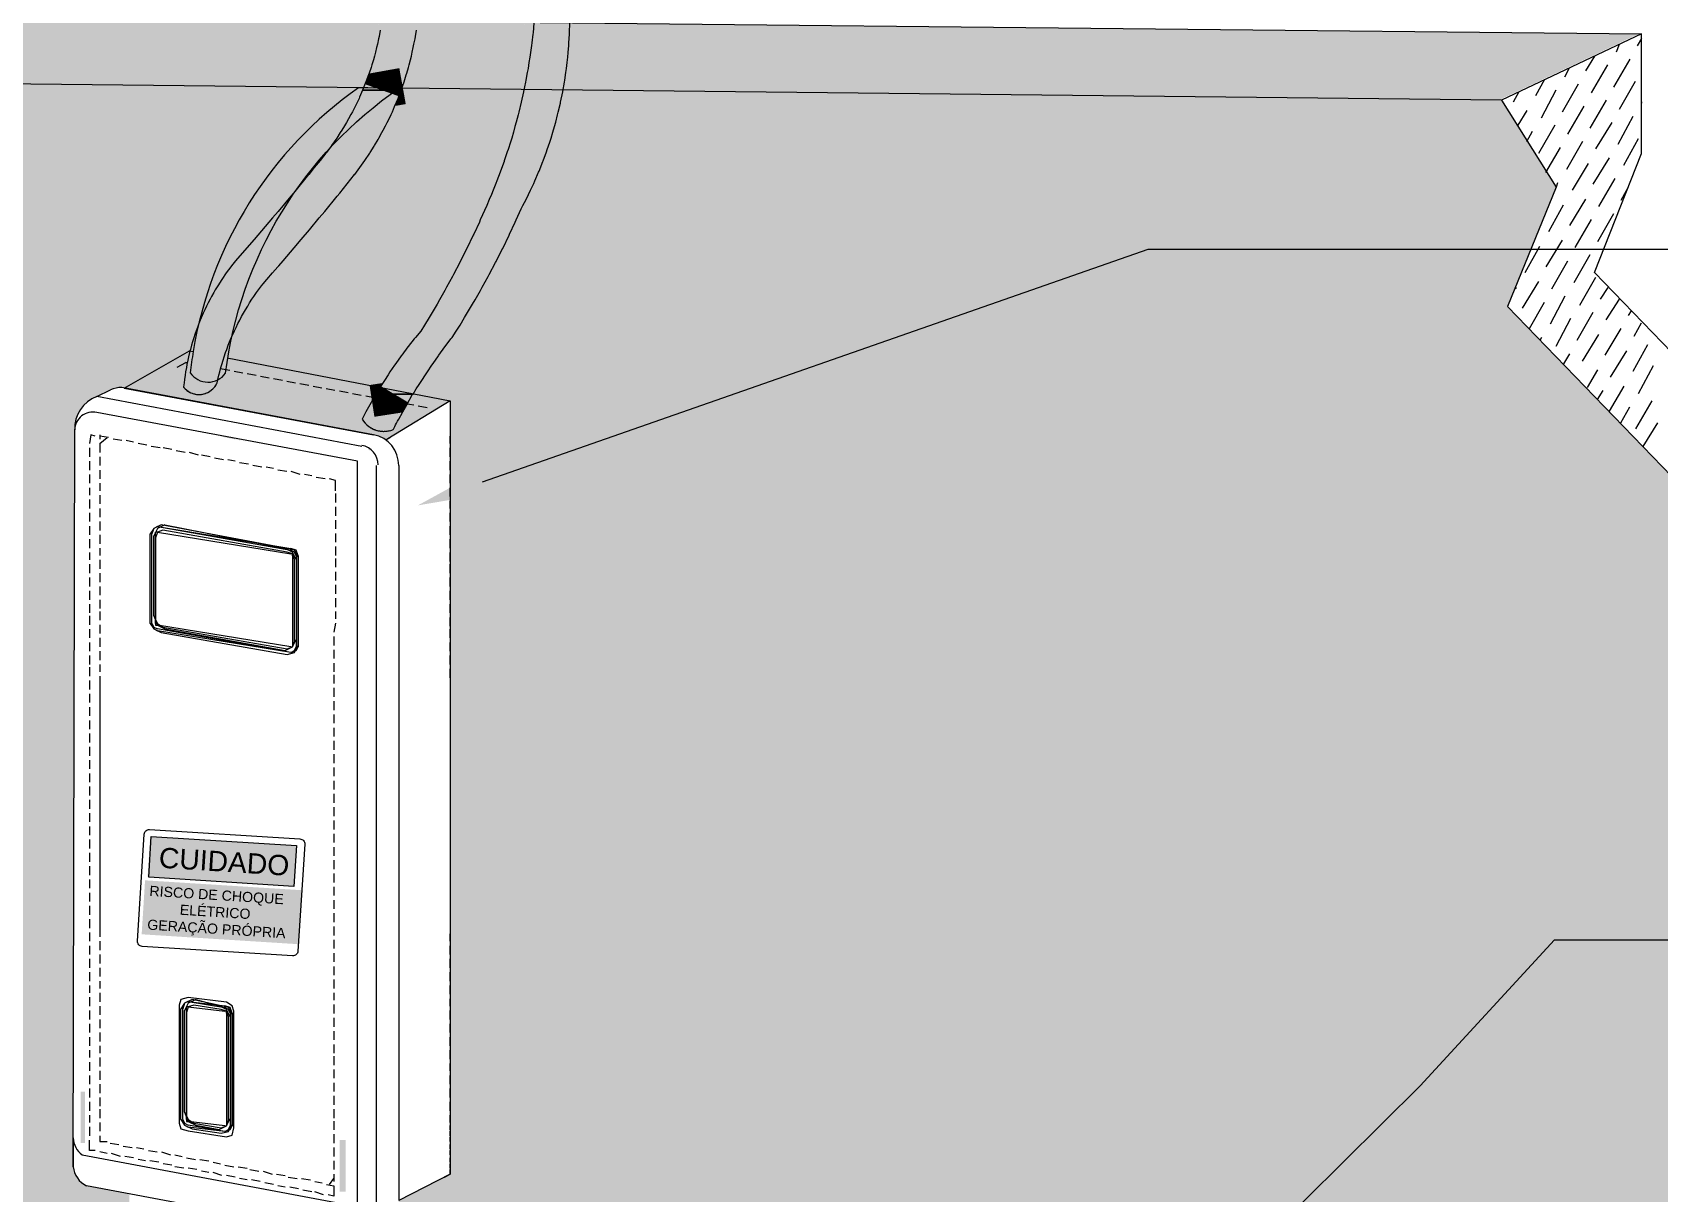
# Model space of a CAD drawing. Header units: millimetres. Extents: x 3949 to 6078, y -1968 to -943.
# Drawn here: x 5962.8 to 6013.7, y -1911.6 to -1875.4 of the extents above; entities that cross this region are included whole.
import ezdxf

# ---------------------------------------------------------------- set-up
doc = ezdxf.new("R2010")
doc.units = ezdxf.units.MM
doc.layers.add('PADRÃO DE ENTRADA', color=7, linetype='Continuous', lineweight=0)
doc.styles.get("Standard").update_dxf_attribs({"font": 'arial.ttf'})

msp = doc.modelspace()

# ---------------------------------------------------------------- hatches: boundary and pattern name
at = {"layer": 'PADRÃO DE ENTRADA', "true_color": 0x636466, "transparency": 33554559}
for points in [[(5974.873, -1875.008), (5974.873, -1860.525), (5973.752, -1860.525), (5973.752, -1874.997), (5973.744, -1874.997), (5973.742, -1875.008), (5973.704, -1875.241), (5973.698, -1875.283), (5973.661, -1875.488), (5973.646, -1875.557), (5973.609, -1875.73), (5973.585, -1875.83), (5973.55, -1875.972), (5973.515, -1876.1), (5973.484, -1876.211), (5973.436, -1876.37), (5973.412, -1876.451), (5973.349, -1876.636), (5973.332, -1876.686), (5973.253, -1876.902), (5973.149, -1877.164), (5974.352, -1877.164), (5974.443, -1876.902), (5974.511, -1876.686), (5974.526, -1876.636), (5974.581, -1876.451), (5974.602, -1876.37), (5974.644, -1876.211), (5974.672, -1876.1), (5974.7, -1875.972), (5974.733, -1875.83), (5974.753, -1875.73), (5974.788, -1875.557), (5974.798, -1875.488), (5974.833, -1875.283), (5974.838, -1875.241), (5974.87, -1875.008)], [(5978.181, -1877.205), (5978.176, -1877.218), (5978.107, -1877.536), (5978.028, -1877.85), (5978.008, -1877.935), (5977.947, -1878.164), (5977.91, -1878.297), (5977.86, -1878.475), (5977.808, -1878.658), (5977.767, -1878.785), (5977.695, -1879.016), (5977.671, -1879.092), (5977.577, -1879.371), (5977.568, -1879.395), (5977.459, -1879.696), (5977.451, -1879.726), (5977.348, -1879.994), (5977.315, -1880.075), (5977.23, -1880.289), (5977.176, -1880.424), (5977.108, -1880.581), (5977.028, -1880.768), (5976.827, -1881.219), (5976.799, -1881.284), (5976.62, -1881.666), (5976.605, -1881.696), (5976.407, -1882.108), (5976.407, -1882.11), (5976.202, -1882.516), (5976.184, -1882.551), (5975.991, -1882.919), (5975.956, -1882.986), (5975.773, -1883.32), (5975.718, -1883.418), (5975.548, -1883.716), (5975.476, -1883.847), (5975.319, -1884.111), (5975.226, -1884.27), (5975.084, -1884.501), (5974.966, -1884.691), (5974.803, -1884.887), (5974.764, -1884.937), (5974.574, -1885.172), (5974.565, -1885.185), (5974.371, -1885.44), (5974.356, -1885.464), (5974.184, -1885.7), (5974.145, -1885.756), (5974.003, -1885.961), (5973.942, -1886.055), (5973.827, -1886.229), (5973.748, -1886.358), (5973.659, -1886.499), (5973.561, -1886.663), (5974.724, -1886.663), (5974.827, -1886.499), (5974.914, -1886.358), (5974.999, -1886.229), (5975.11, -1886.055), (5975.173, -1885.961), (5975.313, -1885.756), (5975.352, -1885.7), (5975.518, -1885.464), (5975.535, -1885.44), (5975.72, -1885.185), (5975.731, -1885.172), (5975.91, -1884.937), (5975.949, -1884.887), (5976.071, -1884.691), (5976.193, -1884.501), (5976.333, -1884.27), (5976.431, -1884.111), (5976.585, -1883.847), (5976.662, -1883.716), (5976.832, -1883.418), (5976.888, -1883.32), (5977.069, -1882.986), (5977.106, -1882.919), (5977.302, -1882.551), (5977.32, -1882.516), (5977.525, -1882.11), (5977.527, -1882.108), (5977.727, -1881.696), (5977.74, -1881.666), (5977.919, -1881.284), (5977.95, -1881.219), (5978.107, -1880.866), (5978.159, -1880.768), (5978.257, -1880.581), (5978.333, -1880.424), (5978.399, -1880.289), (5978.497, -1880.075), (5978.534, -1879.994), (5978.649, -1879.726), (5978.662, -1879.696), (5978.782, -1879.395), (5978.791, -1879.371), (5978.893, -1879.092), (5978.919, -1879.016), (5978.998, -1878.785), (5979.039, -1878.658), (5979.096, -1878.475), (5979.146, -1878.297), (5979.183, -1878.164), (5979.244, -1877.935), (5979.264, -1877.85), (5979.329, -1877.571), (5979.338, -1877.536), (5979.403, -1877.218), (5979.405, -1877.205), (5979.458, -1876.913), (5979.466, -1876.848), (5979.503, -1876.606), (5979.519, -1876.49), (5979.543, -1876.298), (5979.56, -1876.131), (5979.575, -1875.989), (5979.593, -1875.771), (5979.599, -1875.679), (5979.615, -1875.409), (5979.617, -1875.37), (5979.625, -1875.058), (5979.625, -1861.292), (5978.505, -1860.597), (5978.505, -1875.058), (5978.475, -1875.37), (5978.47, -1875.409), (5978.438, -1875.679), (5978.427, -1875.771), (5978.394, -1875.989), (5978.375, -1876.131), (5978.348, -1876.298), (5978.318, -1876.49), (5978.296, -1876.606), (5978.253, -1876.848), (5978.239, -1876.913)], [(5974.352, -1877.164), (5973.149, -1877.164), (5973.053, -1877.381), (5973.035, -1877.421), (5972.946, -1877.61), (5972.913, -1877.673), (5972.833, -1877.835), (5972.783, -1877.924), (5972.711, -1878.057), (5972.645, -1878.173), (5972.584, -1878.275), (5972.497, -1878.417), (5972.451, -1878.489), (5972.34, -1878.658), (5972.312, -1878.7), (5972.175, -1878.894), (5972.168, -1878.907), (5972.016, -1879.107), (5972, -1879.127), (5971.817, -1879.356), (5971.636, -1879.58), (5971.462, -1879.796), (5971.458, -1879.8), (5970.983, -1880.378), (5970.9, -1880.478), (5970.503, -1880.951), (5970.333, -1881.156), (5969.758, -1881.827), (5969.529, -1882.089), (5969.176, -1882.492), (5969.052, -1882.651), (5969.028, -1882.681), (5968.884, -1882.875), (5968.749, -1883.074), (5968.618, -1883.276), (5968.542, -1883.405), (5968.496, -1883.483), (5968.426, -1883.608), (5968.378, -1883.695), (5968.317, -1883.812), (5968.269, -1883.908), (5968.215, -1884.024), (5968.167, -1884.126), (5968.071, -1884.348), (5968.03, -1884.455), (5967.984, -1884.573), (5967.947, -1884.678), (5967.903, -1884.8), (5967.871, -1884.902), (5967.829, -1885.028), (5967.801, -1885.131), (5967.764, -1885.262), (5967.74, -1885.362), (5967.707, -1885.495), (5967.685, -1885.597), (5967.655, -1885.73), (5967.638, -1885.833), (5967.614, -1885.968), (5967.598, -1886.07), (5967.579, -1886.205), (5967.566, -1886.312), (5967.559, -1886.373), (5967.553, -1886.43), (5967.553, -1886.445), (5967.587, -1886.482), (5967.598, -1886.495), (5967.638, -1886.53), (5967.653, -1886.541), (5967.696, -1886.571), (5967.709, -1886.582), (5967.757, -1886.606), (5967.77, -1886.615), (5967.821, -1886.634), (5967.836, -1886.639), (5967.888, -1886.654), (5967.903, -1886.658), (5967.96, -1886.667), (5967.973, -1886.669), (5968.043, -1886.672), (5968.084, -1886.669), (5968.113, -1886.667), (5968.158, -1886.658), (5968.18, -1886.654), (5968.228, -1886.639), (5968.248, -1886.634), (5968.293, -1886.615), (5968.313, -1886.606), (5968.357, -1886.582), (5968.374, -1886.571), (5968.413, -1886.541), (5968.429, -1886.53), (5968.468, -1886.495), (5968.481, -1886.482), (5968.514, -1886.445), (5968.527, -1886.43), (5968.566, -1886.373), (5968.601, -1886.312), (5968.625, -1886.205), (5968.655, -1886.07), (5968.681, -1885.968), (5968.716, -1885.833), (5968.747, -1885.73), (5968.786, -1885.597), (5968.821, -1885.495), (5968.864, -1885.362), (5968.901, -1885.262), (5968.949, -1885.131), (5968.991, -1885.028), (5969.041, -1884.902), (5969.087, -1884.8), (5969.141, -1884.678), (5969.191, -1884.573), (5969.248, -1884.455), (5969.305, -1884.348), (5969.363, -1884.237), (5969.427, -1884.126), (5969.486, -1884.024), (5969.555, -1883.908), (5969.614, -1883.812), (5969.69, -1883.695), (5969.749, -1883.608), (5969.834, -1883.483), (5969.891, -1883.405), (5969.987, -1883.276), (5970.039, -1883.209), (5970.157, -1883.074), (5970.329, -1882.875), (5970.499, -1882.681), (5970.527, -1882.651), (5970.662, -1882.492), (5971.011, -1882.089), (5971.231, -1881.827), (5971.488, -1881.522), (5971.793, -1881.156), (5971.963, -1880.951), (5972.349, -1880.478), (5972.432, -1880.378), (5972.896, -1879.8), (5972.9, -1879.796), (5973.062, -1879.58), (5973.221, -1879.356), (5973.373, -1879.127), (5973.384, -1879.107), (5973.513, -1878.907), (5973.519, -1878.894), (5973.635, -1878.7), (5973.659, -1878.658), (5973.752, -1878.489), (5973.792, -1878.417), (5973.864, -1878.275), (5973.918, -1878.173), (5973.973, -1878.057), (5974.036, -1877.924), (5974.077, -1877.835), (5974.149, -1877.673), (5974.254, -1877.421), (5974.269, -1877.381)], [(5974.709, -1886.663), (5973.561, -1886.663), (5973.371, -1886.994), (5973.249, -1887.214), (5973.24, -1887.234), (5973.134, -1887.439), (5973.173, -1887.5), (5973.177, -1887.506), (5973.227, -1887.567), (5973.284, -1887.624), (5973.345, -1887.674), (5973.412, -1887.718), (5973.482, -1887.752), (5973.556, -1887.783), (5973.596, -1887.794), (5973.633, -1887.805), (5973.674, -1887.811), (5973.711, -1887.818), (5973.761, -1887.822), (5973.789, -1887.824), (5973.87, -1887.822), (5973.898, -1887.818), (5973.949, -1887.811), (5973.981, -1887.805), (5974.027, -1887.794), (5974.058, -1887.783), (5974.101, -1887.768), (5974.11, -1887.752), (5974.129, -1887.718), (5974.151, -1887.674), (5974.177, -1887.624), (5974.208, -1887.567), (5974.241, -1887.506), (5974.243, -1887.5), (5974.278, -1887.439), (5974.391, -1887.234), (5974.402, -1887.214), (5974.528, -1886.994)]]:
    msp.add_hatch(color=251, dxfattribs=at).paths.add_polyline_path(points)
at = {"layer": 'PADRÃO DE ENTRADA', "lineweight": 0, "true_color": 0xffd24d, "transparency": 33554559}
h = msp.add_hatch(color=41, dxfattribs=at)
h.dxf.hatch_style = 1
h.paths.add_polyline_path([(5978.145, -1875.484), (5978.205, -1875.044), (5973.677, -1874.996), (5973.493, -1876.052), (5973.263, -1876.65), (5973.125, -1877.089), (5977.901, -1877.141)])
h.paths.add_polyline_path([(5972.296, -1874.211), (5972.296, -1872.369), (5955.403, -1874.211), (5949.051, -1874.901), (5948.176, -1874.993), (5938.464, -1876.052), (5933.078, -1876.65), (5973.125, -1877.089), (5973.263, -1876.65), (5973.493, -1876.052), (5973.677, -1874.993), (5964.517, -1874.901)])
msp.add_hatch(color=41, dxfattribs=at).paths.add_polyline_path([(6013.051, -1875.396), (5978.207, -1875.033), (5978.145, -1875.484), (5977.901, -1877.141), (6008.678, -1877.467), (6009.368, -1877.145)])
at = {"layer": 'PADRÃO DE ENTRADA', "lineweight": 0, "true_color": 0xffdf7e, "transparency": 33554559}
h = msp.add_hatch(color=41, dxfattribs=at)
h.dxf.hatch_style = 1
h.paths.add_polyline_path([(5974.29, -1877.101), (5973.02, -1877.088, 0.201868), (5967.853, -1885.326, 0.013486), (5967.762, -1885.996, 0.515474), (5968.863, -1886.008, -0.215031)])
h.paths.add_polyline_path([(5973.02, -1877.088), (5933.078, -1876.65), (5933.078, -1884.948), (5964.141, -1892.214), (5964.15, -1887.79, -0.328208), (5964.839, -1886.731), (5965.215, -1886.551, -0.125048), (5965.622, -1886.455), (5965.696, -1886.469), (5967.739, -1885.304), (5967.853, -1885.326, -0.201868)])
h.paths.add_polyline_path([(6010.456, -1880.195), (6008.753, -1877.479), (5974.29, -1877.101, 0.205159), (5968.931, -1885.533), (5975.887, -1886.869), (5975.887, -1911.03), (5974.276, -1911.858, -0.519848), (5973.032, -1912.824, -0.17659), (5972.388, -1912.871), (5970.909, -1912.594), (5970.909, -1923.564), (5999.227, -1927.568), (6022.286, -1914.165), (6022.293, -1914.152), (6019.892, -1911.956), (6019.892, -1905.511), (6014.184, -1897.824), (6015.887, -1891.104), (6008.937, -1883.923)])
msp.add_hatch(color=41, dxfattribs=at).paths.add_polyline_path([(5964.141, -1892.214), (5933.078, -1884.948), (5933.078, -1918.216), (5965.852, -1922.849), (5965.852, -1911.648), (5964.517, -1911.398, -0.2618), (5964.103, -1910.8)])
at = {"layer": 'PADRÃO DE ENTRADA', "lineweight": 0, "true_color": 0x626366, "transparency": 33554559}
msp.add_hatch(color=251, dxfattribs=at).paths.add_polyline_path([(5967.739, -1885.304), (5965.696, -1886.469), (5973.485, -1887.926, -0.111816), (5973.877, -1888.093), (5973.931, -1888.061), (5975.887, -1886.869)])
at = {"layer": 'PADRÃO DE ENTRADA', "lineweight": 0, "transparency": 33554559}
h = msp.add_hatch(color=256, dxfattribs=at)
h.paths.add_polyline_path([(5971.79, -1888.549), (5972.02, -1888.572), (5972.189, -1888.618)])
h.paths.add_polyline_path([(5971.146, -1888.434), (5971.218, -1888.45), (5971.028, -1888.417)], flags=0)
h.paths.add_polyline_path([(5965.07, -1887.283), (5965.054, -1887.279), (5965.097, -1887.288)], flags=0)
h.paths.add_polyline_path([(5965.76, -1887.421), (5965.633, -1887.393), (5965.985, -1887.462)], flags=0)
h.paths.add_polyline_path([(5969.166, -1888.066), (5969.581, -1888.158), (5968.66, -1887.974), (5969.074, -1888.02)], flags=0)
h.paths.add_polyline_path([(5973.401, -1888.434), (5973.309, -1888.388), (5973.355, -1888.388)], flags=0)
at = {"layer": 'PADRÃO DE ENTRADA', "lineweight": 0}
h = msp.add_hatch(color=256, dxfattribs=at)
h.dxf.hatch_style = 1
h.paths.add_polyline_path([(5966.542, -1900.481), (5966.461, -1901.758), (5971.003, -1902.044), (5971.084, -1900.768)])
h.paths.add_polyline_path([(5966.538, -1901.798), (5970.928, -1902.075), (5971.01, -1900.772), (5966.62, -1900.495)], flags=9)
at = {"layer": 'PADRÃO DE ENTRADA', "lineweight": 0, "transparency": 33554559}
for points in [[(5964.333, -1910.063), (5964.471, -1910.063), (5964.471, -1908.452), (5964.333, -1908.452)], [(5972.435, -1911.582), (5972.619, -1911.582), (5972.619, -1909.971), (5972.435, -1909.971)]]:
    msp.add_hatch(color=7, dxfattribs=at).paths.add_polyline_path(points)

# ---------------------------------------------------------------- linework, layer by layer
at = {"layer": 'PADRÃO DE ENTRADA', "lineweight": 0}
for p, q in [((5965.696, -1886.469), (5967.739, -1885.304)), ((5967.739, -1885.304), (5967.85, -1885.325)), ((5968.918, -1885.53), (5975.887, -1886.869)), ((5964.839, -1886.731), (5965.266, -1886.526)), ((5975.887, -1886.869), (5973.931, -1888.061)), ((5975.887, -1886.869), (5975.887, -1911.03)), ((5966.617, -1890.857), (5966.502, -1891.03)), ((5966.502, -1893.822), (5966.502, -1891.03)), ((5966.617, -1890.857), (5966.56, -1890.973)), ((5966.617, -1890.857), (5966.56, -1891.03)), ((5966.56, -1893.822), (5966.56, -1890.973)), ((5966.56, -1893.822), (5966.56, -1891.03)), ((5966.849, -1890.741), (5966.617, -1890.857)), ((5966.733, -1890.799), (5966.617, -1890.857)), ((5966.733, -1890.799), (5966.617, -1890.857)), ((5966.733, -1890.857), (5966.617, -1891.088)), ((5966.617, -1893.59), (5966.617, -1891.088)), ((5966.675, -1893.822), (5966.675, -1890.973)), ((5966.733, -1890.973), (5966.675, -1890.973)), ((5966.733, -1890.973), (5966.675, -1891.146)), ((5966.675, -1891.146), (5966.675, -1893.706)), ((5966.964, -1890.741), (5966.733, -1890.857)), ((5966.733, -1890.799), (5970.902, -1891.537)), ((5966.733, -1890.799), (5970.902, -1891.479)), ((5966.906, -1890.915), (5966.733, -1890.973)), ((5966.733, -1890.973), (5970.902, -1891.653)), ((5970.786, -1891.479), (5966.849, -1890.741)), ((5970.786, -1891.595), (5966.906, -1890.915)), ((5966.964, -1890.741), (5970.729, -1891.479)), ((5970.96, -1891.595), (5970.729, -1891.479)), ((5971.017, -1891.537), (5970.786, -1891.479)), ((5970.96, -1891.653), (5970.786, -1891.595)), ((5971.075, -1891.537), (5970.902, -1891.479)), ((5971.017, -1891.595), (5970.902, -1891.537)), ((5970.96, -1891.653), (5970.902, -1891.653)), ((5971.075, -1891.826), (5970.96, -1891.595)), ((5970.96, -1891.711), (5970.96, -1891.653)), ((5971.017, -1891.826), (5970.96, -1891.653)), ((5970.96, -1891.711), (5970.96, -1894.56)), ((5971.133, -1891.768), (5971.017, -1891.537)), ((5971.075, -1891.711), (5971.017, -1891.595)), ((5971.133, -1891.711), (5971.075, -1891.537)), ((5971.075, -1891.711), (5971.075, -1894.56)), ((5971.133, -1891.711), (5971.133, -1894.56)), ((5971.017, -1894.386), (5971.017, -1891.826)), ((5971.075, -1891.826), (5971.075, -1894.328)), ((5971.133, -1894.502), (5971.133, -1891.768)), ((5966.617, -1893.59), (5966.733, -1893.879)), ((5966.675, -1893.706), (5966.733, -1893.822)), ((5966.502, -1893.822), (5966.617, -1893.995)), ((5966.56, -1893.822), (5966.617, -1893.937)), ((5966.56, -1893.822), (5966.617, -1893.995)), ((5966.617, -1893.937), (5966.733, -1893.995)), ((5966.617, -1893.995), (5966.733, -1894.053)), ((5966.617, -1893.995), (5966.849, -1894.11)), ((5966.675, -1893.822), (5966.675, -1893.879)), ((5966.675, -1893.879), (5966.733, -1893.879)), ((5966.733, -1893.822), (5966.906, -1893.937)), ((5970.902, -1894.56), (5966.733, -1893.879)), ((5966.733, -1893.879), (5966.964, -1893.995)), ((5970.902, -1894.733), (5966.733, -1893.995)), ((5970.902, -1894.733), (5966.733, -1894.053)), ((5966.849, -1894.11), (5970.786, -1894.791)), ((5966.906, -1893.937), (5970.786, -1894.617)), ((5966.964, -1893.995), (5970.729, -1894.675)), ((5970.729, -1894.675), (5970.96, -1894.56)), ((5970.786, -1894.617), (5970.96, -1894.56)), ((5970.786, -1894.791), (5971.017, -1894.733)), ((5970.902, -1894.56), (5970.96, -1894.56)), ((5970.902, -1894.733), (5971.017, -1894.675)), ((5970.902, -1894.733), (5971.075, -1894.675)), ((5970.96, -1894.56), (5971.075, -1894.328)), ((5970.96, -1894.56), (5971.017, -1894.386)), ((5971.017, -1894.733), (5971.133, -1894.502)), ((5971.017, -1894.675), (5971.075, -1894.56)), ((5971.075, -1894.675), (5971.133, -1894.56)), ((5967.469, -1905.576), (5967.411, -1905.749)), ((5967.411, -1905.749), (5967.411, -1909.444)), ((5967.7, -1905.518), (5967.469, -1905.576)), ((5967.585, -1905.692), (5967.469, -1905.865)), ((5967.469, -1909.329), (5967.469, -1905.865)), ((5967.585, -1905.692), (5967.527, -1905.807)), ((5967.585, -1905.692), (5967.527, -1905.865)), ((5967.527, -1909.329), (5967.527, -1905.807)), ((5967.527, -1909.329), (5967.527, -1905.865)), ((5967.816, -1905.576), (5967.585, -1905.692)), ((5967.7, -1905.634), (5967.585, -1905.692)), ((5967.7, -1905.634), (5967.585, -1905.692)), ((5967.7, -1905.692), (5967.585, -1905.923)), ((5967.585, -1909.098), (5967.585, -1905.923)), ((5967.642, -1909.329), (5967.642, -1905.807)), ((5967.7, -1905.807), (5967.642, -1905.807)), ((5967.7, -1905.807), (5967.642, -1905.98)), ((5968.895, -1905.655), (5967.7, -1905.518)), ((5967.931, -1905.576), (5967.7, -1905.692)), ((5967.7, -1905.634), (5968.837, -1905.828)), ((5967.7, -1905.634), (5968.837, -1905.771)), ((5967.873, -1905.749), (5967.7, -1905.807)), ((5967.7, -1905.807), (5968.837, -1905.944)), ((5968.722, -1905.771), (5967.816, -1905.576)), ((5968.722, -1905.886), (5967.873, -1905.749)), ((5967.931, -1905.576), (5968.664, -1905.771)), ((5968.895, -1905.886), (5968.664, -1905.771)), ((5968.953, -1905.828), (5968.722, -1905.771)), ((5968.895, -1905.944), (5968.722, -1905.886)), ((5969.01, -1905.828), (5968.837, -1905.771)), ((5968.953, -1905.886), (5968.837, -1905.828)), ((5968.895, -1905.944), (5968.837, -1905.944)), ((5969.068, -1905.771), (5968.895, -1905.655)), ((5969.01, -1906.117), (5968.895, -1905.886)), ((5968.895, -1906.002), (5968.895, -1905.944)), ((5968.953, -1906.117), (5968.895, -1905.944)), ((5969.068, -1906.059), (5968.953, -1905.828)), ((5969.01, -1906.002), (5968.953, -1905.886)), ((5969.068, -1906.002), (5969.01, -1905.828)), ((5969.126, -1905.944), (5969.068, -1905.771)), ((5969.126, -1909.581), (5969.126, -1905.944)), ((5967.642, -1905.98), (5967.642, -1909.213)), ((5968.895, -1906.002), (5968.895, -1909.523)), ((5968.953, -1909.35), (5968.953, -1906.117)), ((5969.01, -1906.002), (5969.01, -1909.523)), ((5969.01, -1906.117), (5969.01, -1909.292)), ((5969.068, -1906.002), (5969.068, -1909.523)), ((5969.068, -1909.466), (5969.068, -1906.059)), ((5967.411, -1909.444), (5967.469, -1909.617)), ((5967.469, -1909.329), (5967.585, -1909.502)), ((5967.527, -1909.329), (5967.585, -1909.444)), ((5967.527, -1909.329), (5967.585, -1909.502)), ((5967.585, -1909.098), (5967.7, -1909.386)), ((5967.585, -1909.444), (5967.7, -1909.502)), ((5967.585, -1909.502), (5967.7, -1909.56)), ((5967.585, -1909.502), (5967.816, -1909.617)), ((5967.642, -1909.213), (5967.7, -1909.329)), ((5967.642, -1909.329), (5967.642, -1909.386)), ((5967.642, -1909.386), (5967.7, -1909.386)), ((5967.7, -1909.329), (5967.873, -1909.444)), ((5968.837, -1909.523), (5967.7, -1909.386)), ((5967.7, -1909.386), (5967.931, -1909.502)), ((5968.837, -1909.696), (5967.7, -1909.502)), ((5967.873, -1909.444), (5968.722, -1909.581)), ((5967.931, -1909.502), (5968.664, -1909.639)), ((5968.895, -1909.523), (5969.01, -1909.292)), ((5968.895, -1909.523), (5968.953, -1909.35)), ((5968.953, -1909.696), (5969.068, -1909.466)), ((5967.469, -1909.617), (5967.7, -1909.675)), ((5968.837, -1909.696), (5967.7, -1909.56)), ((5967.7, -1909.675), (5968.895, -1909.87)), ((5967.816, -1909.617), (5968.722, -1909.754)), ((5968.664, -1909.639), (5968.895, -1909.523)), ((5968.722, -1909.581), (5968.895, -1909.523)), ((5968.722, -1909.754), (5968.953, -1909.696)), ((5968.837, -1909.523), (5968.895, -1909.523)), ((5968.837, -1909.696), (5968.953, -1909.639)), ((5968.837, -1909.696), (5969.01, -1909.639)), ((5968.895, -1909.87), (5969.068, -1909.812)), ((5968.953, -1909.639), (5969.01, -1909.523)), ((5969.01, -1909.639), (5969.068, -1909.523)), ((5969.068, -1909.812), (5969.126, -1909.581)), ((5972.388, -1912.871), (5964.517, -1911.398)), ((5975.887, -1911.03), (5974.276, -1911.858))]:
    msp.add_line(p, q, dxfattribs=at)
at = {"layer": 'PADRÃO DE ENTRADA', "color": 7, "lineweight": 0}
for points in [[(5972.296, -1874.211), (5964.517, -1874.901), (6013.125, -1875.407), (6008.753, -1877.479), (5933.078, -1876.65), (5933.078, -1918.216), (5969.44, -1923.357)], [(6008.753, -1877.479), (6010.456, -1880.195), (6008.937, -1883.923), (6015.887, -1891.104), (6014.184, -1897.824), (6019.892, -1905.511), (6019.892, -1911.956), (6025.83, -1917.387), (6026.106, -1924.338), (6032.55, -1925.857), (6040.237, -1933.36), (6040.237, -1930), (6033.563, -1923.509), (6028.454, -1922.358), (6028.131, -1916.651), (6022.147, -1910.805), (6022.055, -1904.591), (6016.578, -1897.134), (6018.603, -1890.045), (6011.652, -1882.864), (6013.125, -1879.136), (6013.125, -1875.407)], [(6012.343, -1875.96), (6012.435, -1875.73)], [(6013.125, -1875.545), (6012.987, -1875.776)], [(6010.732, -1876.742), (6010.87, -1876.466)], [(6011.652, -1876.098), (6011.376, -1876.558)], [(6011.56, -1877.249), (6012.067, -1876.374)], [(6012.757, -1876.19), (6012.251, -1877.064)], [(6010.087, -1876.834), (6009.811, -1877.341)], [(6011.146, -1876.972), (6010.64, -1877.847)], [(6012.435, -1877.755), (6012.941, -1876.88)], [(6009.121, -1877.525), (6009.305, -1877.203)], [(6009.995, -1878.031), (6010.456, -1877.157)], [(6012.021, -1877.479), (6011.514, -1878.353)], [(6009.535, -1877.801), (6009.259, -1878.261)], [(6010.824, -1878.537), (6011.33, -1877.663)], [(6012.849, -1877.985), (6012.389, -1878.86)], [(6013.125, -1877.525), (6013.125, -1877.571)], [(6009.535, -1878.768), (6009.719, -1878.445)], [(6010.41, -1878.261), (6009.903, -1879.136)], [(6011.699, -1878.998), (6012.205, -1878.169)], [(6010.133, -1879.734), (6010.594, -1878.952)], [(6011.284, -1878.768), (6010.778, -1879.642)], [(6012.573, -1879.504), (6013.033, -1878.676)], [(6010.962, -1880.287), (6011.468, -1879.458)], [(6012.113, -1879.274), (6011.606, -1880.102)], [(6011.791, -1880.793), (6012.297, -1879.918)], [(6010.502, -1880.056), (6010.456, -1880.195)], [(6012.711, -1880.195), (6012.481, -1880.609)], [(6010.226, -1881.575), (6010.686, -1880.747)], [(6011.376, -1880.563), (6010.87, -1881.391)], [(6012.251, -1881.023), (6011.745, -1881.898)], [(6011.054, -1882.082), (6011.56, -1881.207)], [(6009.489, -1882.864), (6009.949, -1882.036)], [(6010.64, -1881.852), (6010.133, -1882.68)], [(6010.318, -1883.371), (6010.824, -1882.496)], [(6011.514, -1882.312), (6011.008, -1883.187)], [(6011.192, -1883.877), (6011.699, -1883.002)], [(6009.167, -1883.371), (6009.213, -1883.325)], [(6009.903, -1883.141), (6009.397, -1883.969)], [(6012.067, -1883.325), (6011.837, -1883.693)], [(6009.627, -1884.613), (6010.087, -1883.785)], [(6010.732, -1883.601), (6010.272, -1884.475)], [(6012.021, -1884.337), (6012.435, -1883.693)], [(6012.803, -1884.061), (6012.711, -1884.199)], [(6010.456, -1885.166), (6010.916, -1884.291)], [(6011.606, -1884.107), (6011.1, -1884.982)], [(6012.895, -1884.844), (6013.125, -1884.429)], [(6009.995, -1884.89), (6009.949, -1884.982)], [(6011.284, -1885.626), (6011.791, -1884.798)], [(6012.481, -1884.613), (6011.975, -1885.442)], [(6010.87, -1885.396), (6010.686, -1885.718)], [(6012.159, -1886.132), (6012.665, -1885.304)], [(6013.31, -1885.12), (6012.849, -1885.948)], [(6011.054, -1886.086), (6011.054, -1886.086)], [(6011.745, -1885.902), (6011.422, -1886.455)], [(6013.033, -1886.639), (6013.494, -1885.764)], [(5973.493, -1887.928), (5965.622, -1886.455)], [(6011.745, -1886.823), (6011.929, -1886.547)], [(6012.573, -1886.409), (6012.113, -1887.191)], [(5973.125, -1888.296), (5964.839, -1886.731)], [(6012.481, -1887.559), (6012.757, -1887.053)], [(6013.448, -1886.869), (6012.941, -1887.744)], [(5964.379, -1910.432), (5972.987, -1912.043), (5972.987, -1888.756), (5964.839, -1887.237)], [(6013.171, -1888.296), (6013.632, -1887.559)], [(5964.103, -1910.109), (5964.103, -1910.8), (5964.15, -1887.752)], [(5964.793, -1887.974), (5964.655, -1887.928), (5964.609, -1888.204)], [(5964.932, -1887.928), (5964.932, -1888.066)], [(5965.208, -1888.02), (5964.932, -1887.974)], [(5965.622, -1888.112), (5965.346, -1888.066)], [(5965.99, -1888.158), (5965.76, -1888.112)], [(5973.877, -1888.093), (5974, -1888.02)], [(5975.887, -1888.204), (5975.887, -1887.974)], [(5964.609, -1888.342), (5964.609, -1888.618)], [(5964.932, -1888.204), (5964.932, -1888.48)], [(5964.932, -1888.618), (5964.932, -1888.894)], [(5966.405, -1888.25), (5966.128, -1888.204)], [(5966.819, -1888.342), (5966.543, -1888.296)], [(5967.187, -1888.388), (5966.911, -1888.342)], [(5967.601, -1888.48), (5967.325, -1888.434)], [(5968.016, -1888.572), (5967.739, -1888.48)], [(5968.384, -1888.618), (5968.108, -1888.572)], [(5968.798, -1888.71), (5968.522, -1888.664)], [(5975.887, -1888.618), (5975.887, -1888.342)], [(6013.54, -1888.664), (6013.54, -1888.664)], [(5964.609, -1888.756), (5964.609, -1889.032)], [(5964.609, -1889.17), (5964.609, -1889.447)], [(5964.932, -1889.032), (5964.932, -1889.309)], [(5969.166, -1888.756), (5968.936, -1888.71)], [(5969.581, -1888.848), (5969.304, -1888.802)], [(5969.995, -1888.94), (5969.719, -1888.894)], [(5970.363, -1888.986), (5970.133, -1888.94)], [(5970.777, -1889.078), (5970.501, -1889.032)], [(5971.192, -1889.17), (5970.916, -1889.078)], [(5971.56, -1889.217), (5971.33, -1889.17)], [(5973.585, -1911.904), (5973.585, -1888.894)], [(5975.887, -1889.032), (5975.887, -1888.756)], [(5975.887, -1889.447), (5975.887, -1889.17)], [(5964.609, -1889.585), (5964.609, -1889.815)], [(5964.932, -1889.447), (5964.932, -1889.677)], [(5971.974, -1889.309), (5971.698, -1889.263)], [(5972.296, -1889.677), (5972.296, -1889.355), (5972.112, -1889.309)], [(5975.887, -1889.861), (5975.887, -1889.585)], [(5964.609, -1889.953), (5964.609, -1890.229)], [(5964.932, -1889.815), (5964.932, -1890.091)], [(5972.296, -1889.769), (5972.296, -1890.045)], [(5972.296, -1890.183), (5972.296, -1890.459)], [(5975.887, -1890.229), (5975.887, -1889.999)], [(5964.609, -1890.367), (5964.609, -1890.643)], [(5964.932, -1890.229), (5964.932, -1890.505)], [(5964.932, -1890.643), (5964.932, -1890.92)], [(5972.296, -1890.597), (5972.296, -1890.874)], [(5975.887, -1890.643), (5975.887, -1890.367)], [(5964.609, -1890.782), (5964.609, -1891.058)], [(5964.609, -1891.196), (5964.609, -1891.472)], [(5964.932, -1891.058), (5964.932, -1891.334)], [(5972.296, -1891.012), (5972.296, -1891.288)], [(5975.887, -1891.058), (5975.887, -1890.782)], [(5975.887, -1891.472), (5975.887, -1891.196)], [(5964.609, -1891.61), (5964.609, -1891.84)], [(5964.932, -1891.472), (5964.932, -1891.702)], [(5972.296, -1891.426), (5972.296, -1891.702)], [(5975.887, -1891.886), (5975.887, -1891.61)], [(5964.609, -1891.978), (5964.609, -1892.255)], [(5964.932, -1891.84), (5964.932, -1892.116)], [(5972.296, -1891.794), (5972.296, -1892.07)], [(5972.296, -1892.209), (5972.296, -1892.485)], [(5975.887, -1892.255), (5975.887, -1891.978)], [(5964.609, -1892.393), (5964.609, -1892.669)], [(5964.932, -1892.255), (5964.932, -1892.531)], [(5964.932, -1892.669), (5964.932, -1892.945)], [(5972.296, -1892.623), (5972.296, -1892.899)], [(5975.887, -1892.669), (5975.887, -1892.393)], [(5964.609, -1892.807), (5964.609, -1893.083)], [(5964.609, -1893.221), (5964.609, -1893.497)], [(5964.932, -1893.083), (5964.932, -1893.359)], [(5972.296, -1893.037), (5972.296, -1893.313)], [(5975.887, -1893.083), (5975.887, -1892.807)], [(5975.887, -1893.497), (5975.887, -1893.221)], [(5964.609, -1893.589), (5964.609, -1893.866)], [(5964.932, -1893.451), (5964.932, -1893.728)], [(5972.296, -1893.451), (5972.296, -1893.681)], [(5975.887, -1893.912), (5975.887, -1893.635)], [(5964.609, -1894.004), (5964.609, -1894.28)], [(5964.932, -1893.866), (5964.932, -1894.142)], [(5972.296, -1893.82), (5972.25, -1894.096)], [(5972.25, -1894.234), (5972.25, -1894.51)], [(5975.887, -1894.28), (5975.887, -1894.004)], [(5964.609, -1894.418), (5964.609, -1894.694)], [(5964.932, -1894.28), (5964.932, -1894.556)], [(5964.932, -1894.694), (5964.932, -1894.97)], [(5972.25, -1894.648), (5972.25, -1894.924)], [(5975.887, -1894.694), (5975.887, -1894.418)], [(5964.609, -1894.832), (5964.609, -1895.108)], [(5964.609, -1895.195), (5964.609, -1895.472)], [(5964.609, -1895.247), (5964.609, -1895.477)], [(5964.932, -1895.108), (5964.932, -1895.339)], [(5972.25, -1895.062), (5972.25, -1895.339)], [(5975.887, -1895.108), (5975.887, -1894.832)], [(5975.887, -1895.523), (5975.887, -1895.247)], [(5964.609, -1895.61), (5964.609, -1895.886)], [(5964.932, -1895.477), (5964.932, -1903.619)], [(5972.25, -1895.426), (5972.25, -1895.702)], [(5964.609, -1896.024), (5964.609, -1896.3)], [(5964.609, -1896.024), (5964.609, -1896.3)], [(5972.25, -1895.84), (5972.25, -1896.116)], [(5972.25, -1896.254), (5972.25, -1896.53)], [(5964.609, -1896.438), (5964.609, -1896.714)], [(5972.25, -1896.668), (5972.25, -1896.945)], [(5964.609, -1896.853), (5964.609, -1897.129)], [(5964.609, -1897.267), (5964.609, -1897.543)], [(5972.25, -1897.083), (5972.25, -1897.359)], [(5964.609, -1897.681), (5964.609, -1897.957)], [(5972.25, -1897.497), (5972.25, -1897.773)], [(5964.609, -1898.095), (5964.609, -1898.372)], [(5972.25, -1897.911), (5972.25, -1898.187)], [(5964.609, -1898.51), (5964.609, -1898.786)], [(5972.25, -1898.325), (5972.25, -1898.602)], [(5972.25, -1898.74), (5972.25, -1899.016)], [(5964.609, -1898.924), (5964.609, -1899.2)], [(5964.609, -1899.338), (5964.609, -1899.614)], [(5972.25, -1899.154), (5972.25, -1899.43)], [(5964.609, -1899.752), (5964.609, -1900.029)], [(5972.25, -1899.568), (5972.25, -1899.844)], [(5964.609, -1900.167), (5964.609, -1900.443)], [(5972.25, -1899.983), (5972.25, -1900.259)], [(5964.609, -1900.581), (5964.609, -1900.857)], [(5972.25, -1900.397), (5972.25, -1900.673)], [(5972.25, -1900.811), (5972.25, -1901.087)], [(5964.609, -1900.995), (5964.609, -1901.271)], [(5972.25, -1901.225), (5972.25, -1901.502)], [(5964.609, -1901.41), (5964.609, -1901.686)], [(5964.609, -1901.824), (5964.609, -1902.1)], [(5972.25, -1901.64), (5972.25, -1901.916)], [(5964.609, -1902.238), (5964.609, -1902.514)], [(5972.25, -1902.054), (5972.25, -1902.33)], [(5964.609, -1902.652), (5964.609, -1902.929)], [(5972.25, -1902.468), (5972.25, -1902.744)], [(5972.25, -1902.883), (5972.25, -1903.159)], [(5964.609, -1903.067), (5964.609, -1903.343)], [(5972.25, -1903.297), (5972.25, -1903.573)], [(5964.609, -1903.481), (5964.609, -1903.757)], [(5964.609, -1903.895), (5964.609, -1904.171)], [(5964.932, -1903.757), (5964.932, -1904.033)], [(5972.25, -1903.711), (5972.25, -1903.987)], [(5975.887, -1903.757), (5975.887, -1903.527)], [(5975.887, -1904.171), (5975.887, -1903.895)], [(5964.609, -1904.309), (5964.609, -1904.586)], [(5964.932, -1904.171), (5964.932, -1904.448)], [(5972.25, -1904.125), (5972.25, -1904.402)], [(5975.887, -1904.586), (5975.887, -1904.309)], [(5964.609, -1904.724), (5964.609, -1905)], [(5964.932, -1904.586), (5964.932, -1904.862)], [(5972.25, -1904.54), (5972.25, -1904.816)], [(5975.887, -1905), (5975.887, -1904.724)], [(5964.609, -1905.138), (5964.609, -1905.368)], [(5964.932, -1905), (5964.932, -1905.23)], [(5964.932, -1905.368), (5964.932, -1905.644)], [(5972.25, -1904.954), (5972.25, -1905.23)], [(5972.25, -1905.368), (5972.25, -1905.598)], [(5975.887, -1905.414), (5975.887, -1905.138)], [(5964.609, -1905.506), (5964.609, -1905.782)], [(5964.609, -1905.921), (5964.609, -1906.197)], [(5964.932, -1905.782), (5964.932, -1906.059)], [(5972.25, -1905.736), (5972.25, -1906.013)], [(5975.887, -1905.782), (5975.887, -1905.552)], [(5975.887, -1906.197), (5975.887, -1905.921)], [(5964.609, -1906.335), (5964.609, -1906.611)], [(5964.932, -1906.197), (5964.932, -1906.473)], [(5972.25, -1906.151), (5972.25, -1906.427)], [(5975.887, -1906.611), (5975.887, -1906.335)], [(5964.609, -1906.749), (5964.609, -1907.025)], [(5964.932, -1906.611), (5964.932, -1906.887)], [(5972.25, -1906.565), (5972.25, -1906.841)], [(5975.887, -1907.025), (5975.887, -1906.749)], [(5964.609, -1907.163), (5964.609, -1907.393)], [(5964.932, -1907.025), (5964.932, -1907.255)], [(5964.932, -1907.393), (5964.932, -1907.67)], [(5972.25, -1906.979), (5972.25, -1907.255)], [(5972.25, -1907.347), (5972.25, -1907.624)], [(5975.887, -1907.44), (5975.887, -1907.163)], [(5964.609, -1907.532), (5964.609, -1907.808)], [(5964.609, -1907.946), (5964.609, -1908.222)], [(5964.932, -1907.808), (5964.932, -1908.084)], [(5972.25, -1907.762), (5972.25, -1908.038)], [(5975.887, -1907.808), (5975.887, -1907.578)], [(5975.887, -1908.222), (5975.887, -1907.946)], [(5964.609, -1908.36), (5964.609, -1908.636)], [(5964.932, -1908.222), (5964.932, -1908.498)], [(5972.25, -1908.176), (5972.25, -1908.452)], [(5975.887, -1908.636), (5975.887, -1908.36)], [(5964.609, -1908.774), (5964.609, -1909.051)], [(5964.932, -1908.636), (5964.932, -1908.912)], [(5972.25, -1908.59), (5972.25, -1908.866)], [(5975.887, -1909.051), (5975.887, -1908.774)], [(5964.609, -1909.189), (5964.609, -1909.419)], [(5964.932, -1909.005), (5964.932, -1909.281)], [(5964.932, -1909.419), (5964.932, -1909.695)], [(5972.25, -1909.005), (5972.25, -1909.281)], [(5972.25, -1909.373), (5972.25, -1909.649)], [(5975.887, -1909.419), (5975.887, -1909.327), (5975.887, -1909.189)], [(5964.609, -1909.557), (5964.609, -1909.833)], [(5964.793, -1910.293), (5964.609, -1910.293), (5964.609, -1909.971)], [(5964.932, -1909.833), (5964.932, -1910.017), (5965.162, -1910.017)], [(5972.25, -1909.787), (5972.25, -1910.063)], [(5975.887, -1909.649), (5975.887, -1909.511)], [(5975.887, -1909.833), (5975.887, -1909.695)], [(5975.887, -1910.017), (5975.887, -1909.879)], [(5965.162, -1910.385), (5964.932, -1910.339)], [(5965.254, -1910.063), (5965.53, -1910.109)], [(5965.576, -1910.478), (5965.3, -1910.385)], [(5965.668, -1910.155), (5965.944, -1910.201)], [(5965.99, -1910.524), (5965.714, -1910.478)], [(5966.082, -1910.201), (5966.312, -1910.247)], [(5966.451, -1910.293), (5966.727, -1910.339)], [(5966.865, -1910.339), (5967.141, -1910.432)], [(5967.279, -1910.432), (5967.509, -1910.478)], [(5972.25, -1910.201), (5972.25, -1910.478)], [(5975.887, -1910.247), (5975.887, -1910.109)], [(5975.887, -1910.432), (5975.887, -1910.293)], [(5966.358, -1910.616), (5966.128, -1910.57)], [(5966.773, -1910.662), (5966.497, -1910.616)], [(5967.187, -1910.754), (5966.911, -1910.708)], [(5967.555, -1910.846), (5967.279, -1910.8)], [(5967.647, -1910.524), (5967.924, -1910.57)], [(5967.97, -1910.892), (5967.693, -1910.846)], [(5968.062, -1910.57), (5968.338, -1910.616)], [(5968.338, -1910.984), (5968.108, -1910.938)], [(5968.476, -1910.662), (5968.706, -1910.708)], [(5968.752, -1911.076), (5968.476, -1910.984)], [(5968.844, -1910.754), (5969.12, -1910.8)], [(5969.258, -1910.8), (5969.535, -1910.846)], [(5969.627, -1910.892), (5969.903, -1910.938)], [(5970.041, -1910.938), (5970.317, -1911.03)], [(5972.25, -1910.616), (5972.25, -1910.892)], [(5975.703, -1911.122), (5975.887, -1911.03), (5975.887, -1910.892)], [(5975.887, -1910.662), (5975.887, -1910.524)], [(5975.887, -1910.846), (5975.887, -1910.708)], [(5969.166, -1911.122), (5968.89, -1911.076)], [(5969.535, -1911.214), (5969.304, -1911.168)], [(5969.949, -1911.26), (5969.673, -1911.214)], [(5970.363, -1911.352), (5970.087, -1911.306)], [(5970.455, -1911.03), (5970.731, -1911.076)], [(5970.731, -1911.444), (5970.501, -1911.398)], [(5970.823, -1911.122), (5971.1, -1911.168)], [(5971.146, -1911.49), (5970.869, -1911.444)], [(5971.238, -1911.168), (5971.514, -1911.214)], [(5971.56, -1911.582), (5971.284, -1911.536)], [(5971.652, -1911.26), (5971.882, -1911.306)], [(5972.02, -1911.352), (5972.25, -1911.398), (5972.25, -1911.72), (5972.066, -1911.674)], [(5972.25, -1911.03), (5972.25, -1911.26)], [(5971.928, -1911.674), (5971.652, -1911.582)]]:
    msp.add_lwpolyline(points, dxfattribs=at)
at = {"layer": 'PADRÃO DE ENTRADA'}
for points in [[(5973.698, -1875.283), (5973.661, -1875.488), (5973.646, -1875.557), (5973.609, -1875.73), (5973.585, -1875.83), (5973.55, -1875.972), (5973.515, -1876.1), (5973.484, -1876.211), (5973.436, -1876.37), (5973.412, -1876.451), (5973.349, -1876.636), (5973.332, -1876.686), (5973.253, -1876.902), (5973.149, -1877.164), (5974.352, -1877.164), (5974.443, -1876.902), (5974.511, -1876.686), (5974.526, -1876.636), (5974.581, -1876.451), (5974.602, -1876.37), (5974.644, -1876.211), (5974.672, -1876.1), (5974.7, -1875.972), (5974.733, -1875.83), (5974.753, -1875.73), (5974.788, -1875.557), (5974.798, -1875.488), (5974.833, -1875.283)], [(5978.505, -1875.058), (5978.475, -1875.37), (5978.47, -1875.409), (5978.438, -1875.679), (5978.427, -1875.771), (5978.394, -1875.989), (5978.375, -1876.131), (5978.348, -1876.298), (5978.318, -1876.49), (5978.296, -1876.606), (5978.253, -1876.848), (5978.239, -1876.913), (5978.181, -1877.205), (5978.176, -1877.218), (5978.107, -1877.536), (5978.028, -1877.85), (5978.008, -1877.935), (5977.947, -1878.164), (5977.91, -1878.297), (5977.86, -1878.475), (5977.808, -1878.658), (5977.767, -1878.785), (5977.695, -1879.016), (5977.671, -1879.092), (5977.577, -1879.371), (5977.568, -1879.395), (5977.459, -1879.696), (5977.451, -1879.726), (5977.348, -1879.994), (5977.315, -1880.075), (5977.23, -1880.289), (5977.176, -1880.424), (5977.108, -1880.581), (5977.028, -1880.768), (5976.827, -1881.219), (5976.799, -1881.284), (5976.62, -1881.666), (5976.605, -1881.696), (5976.407, -1882.108), (5976.407, -1882.11), (5976.202, -1882.516), (5976.184, -1882.551), (5975.991, -1882.919), (5975.956, -1882.986), (5975.773, -1883.32), (5975.718, -1883.418), (5975.548, -1883.716), (5975.476, -1883.847), (5975.319, -1884.111), (5975.226, -1884.27), (5975.084, -1884.501), (5974.966, -1884.691), (5974.803, -1884.887), (5974.764, -1884.937), (5974.574, -1885.172), (5974.565, -1885.185), (5974.371, -1885.44), (5974.356, -1885.464), (5974.184, -1885.7), (5974.145, -1885.756), (5974.003, -1885.961), (5973.942, -1886.055), (5973.827, -1886.229), (5973.748, -1886.358), (5973.659, -1886.499), (5973.561, -1886.663), (5974.724, -1886.663), (5974.827, -1886.499), (5974.914, -1886.358), (5974.999, -1886.229), (5975.11, -1886.055), (5975.173, -1885.961), (5975.313, -1885.756), (5975.352, -1885.7), (5975.518, -1885.464), (5975.535, -1885.44), (5975.72, -1885.185), (5975.731, -1885.172), (5975.91, -1884.937), (5975.949, -1884.887), (5976.071, -1884.691), (5976.193, -1884.501), (5976.333, -1884.27), (5976.431, -1884.111), (5976.585, -1883.847), (5976.662, -1883.716), (5976.832, -1883.418), (5976.888, -1883.32), (5977.069, -1882.986), (5977.106, -1882.919), (5977.302, -1882.551), (5977.32, -1882.516), (5977.525, -1882.11), (5977.527, -1882.108), (5977.727, -1881.696), (5977.74, -1881.666), (5977.919, -1881.284), (5977.95, -1881.219), (5978.107, -1880.866), (5978.159, -1880.768), (5978.257, -1880.581), (5978.333, -1880.424), (5978.399, -1880.289), (5978.497, -1880.075), (5978.534, -1879.994), (5978.649, -1879.726), (5978.662, -1879.696), (5978.782, -1879.395), (5978.791, -1879.371), (5978.893, -1879.092), (5978.919, -1879.016), (5978.998, -1878.785), (5979.039, -1878.658), (5979.096, -1878.475), (5979.146, -1878.297), (5979.183, -1878.164), (5979.244, -1877.935), (5979.264, -1877.85), (5979.329, -1877.571), (5979.338, -1877.536), (5979.403, -1877.218), (5979.405, -1877.205), (5979.458, -1876.913), (5979.466, -1876.848), (5979.503, -1876.606), (5979.519, -1876.49), (5979.543, -1876.298), (5979.56, -1876.131), (5979.575, -1875.989), (5979.593, -1875.771), (5979.599, -1875.679), (5979.615, -1875.409), (5979.617, -1875.37), (5979.625, -1875.058)]]:
    msp.add_lwpolyline(points, dxfattribs=at)
at = {"layer": 'PADRÃO DE ENTRADA', "color": 251, "lineweight": 0, "true_color": 0x636466}
for points, const_width in [([(5974.396, -1877.035), (5973.755, -1877.15), (5973.75, -1877.164)], 1.141), ([(5974.143, -1886.663), (5974.077, -1886.774), (5973.44, -1886.872)], 1.003)]:
    msp.add_lwpolyline(points, dxfattribs=dict(at, const_width=const_width))
at = {"layer": 'PADRÃO DE ENTRADA'}
for points in [[(5974.352, -1877.164), (5973.149, -1877.164), (5973.053, -1877.381), (5973.035, -1877.421), (5972.946, -1877.61), (5972.913, -1877.673), (5972.833, -1877.835), (5972.783, -1877.924), (5972.711, -1878.057), (5972.645, -1878.173), (5972.584, -1878.275), (5972.497, -1878.417), (5972.451, -1878.489), (5972.34, -1878.658), (5972.312, -1878.7), (5972.175, -1878.894), (5972.168, -1878.907), (5972.016, -1879.107), (5972, -1879.127), (5971.817, -1879.356), (5971.636, -1879.58), (5971.462, -1879.796), (5971.458, -1879.8), (5970.983, -1880.378), (5970.9, -1880.478), (5970.503, -1880.951), (5970.333, -1881.156), (5969.758, -1881.827), (5969.529, -1882.089), (5969.176, -1882.492), (5969.052, -1882.651), (5969.028, -1882.681), (5968.884, -1882.875), (5968.749, -1883.074), (5968.618, -1883.276), (5968.542, -1883.405), (5968.496, -1883.483), (5968.426, -1883.608), (5968.378, -1883.695), (5968.317, -1883.812), (5968.269, -1883.908), (5968.215, -1884.024), (5968.167, -1884.126), (5968.071, -1884.348), (5968.03, -1884.455), (5967.984, -1884.573), (5967.947, -1884.678), (5967.903, -1884.8), (5967.871, -1884.902), (5967.829, -1885.028), (5967.801, -1885.131), (5967.764, -1885.262), (5967.74, -1885.362), (5967.707, -1885.495), (5967.685, -1885.597), (5967.655, -1885.73), (5967.638, -1885.833), (5967.614, -1885.968), (5967.598, -1886.07), (5967.579, -1886.205), (5967.566, -1886.312), (5967.559, -1886.373), (5967.553, -1886.43), (5967.553, -1886.445), (5967.587, -1886.482), (5967.598, -1886.495), (5967.638, -1886.53), (5967.653, -1886.541), (5967.696, -1886.571), (5967.709, -1886.582), (5967.757, -1886.606), (5967.77, -1886.615), (5967.821, -1886.634), (5967.836, -1886.639), (5967.888, -1886.654), (5967.903, -1886.658), (5967.96, -1886.667), (5967.973, -1886.669), (5968.043, -1886.672), (5968.084, -1886.669), (5968.113, -1886.667), (5968.158, -1886.658), (5968.18, -1886.654), (5968.228, -1886.639), (5968.248, -1886.634), (5968.293, -1886.615), (5968.313, -1886.606), (5968.357, -1886.582), (5968.374, -1886.571), (5968.413, -1886.541), (5968.429, -1886.53), (5968.468, -1886.495), (5968.481, -1886.482), (5968.514, -1886.445), (5968.527, -1886.43), (5968.566, -1886.373), (5968.601, -1886.312), (5968.625, -1886.205), (5968.655, -1886.07), (5968.681, -1885.968), (5968.716, -1885.833), (5968.747, -1885.73), (5968.786, -1885.597), (5968.821, -1885.495), (5968.864, -1885.362), (5968.901, -1885.262), (5968.949, -1885.131), (5968.991, -1885.028), (5969.041, -1884.902), (5969.087, -1884.8), (5969.141, -1884.678), (5969.191, -1884.573), (5969.248, -1884.455), (5969.305, -1884.348), (5969.363, -1884.237), (5969.427, -1884.126), (5969.486, -1884.024), (5969.555, -1883.908), (5969.614, -1883.812), (5969.69, -1883.695), (5969.749, -1883.608), (5969.834, -1883.483), (5969.891, -1883.405), (5969.987, -1883.276), (5970.039, -1883.209), (5970.157, -1883.074), (5970.329, -1882.875), (5970.499, -1882.681), (5970.527, -1882.651), (5970.662, -1882.492), (5971.011, -1882.089), (5971.231, -1881.827), (5971.488, -1881.522), (5971.793, -1881.156), (5971.963, -1880.951), (5972.349, -1880.478), (5972.432, -1880.378), (5972.896, -1879.8), (5972.9, -1879.796), (5973.062, -1879.58), (5973.221, -1879.356), (5973.373, -1879.127), (5973.384, -1879.107), (5973.513, -1878.907), (5973.519, -1878.894), (5973.635, -1878.7), (5973.659, -1878.658), (5973.752, -1878.489), (5973.792, -1878.417), (5973.864, -1878.275), (5973.918, -1878.173), (5973.973, -1878.057), (5974.036, -1877.924), (5974.077, -1877.835), (5974.149, -1877.673), (5974.254, -1877.421), (5974.269, -1877.381)], [(5974.709, -1886.663), (5973.561, -1886.663), (5973.371, -1886.994), (5973.249, -1887.214), (5973.24, -1887.234), (5973.134, -1887.439), (5973.173, -1887.5), (5973.177, -1887.506), (5973.227, -1887.567), (5973.284, -1887.624), (5973.345, -1887.674), (5973.412, -1887.718), (5973.482, -1887.752), (5973.556, -1887.783), (5973.596, -1887.794), (5973.633, -1887.805), (5973.674, -1887.811), (5973.711, -1887.818), (5973.761, -1887.822), (5973.789, -1887.824), (5973.87, -1887.822), (5973.898, -1887.818), (5973.949, -1887.811), (5973.981, -1887.805), (5974.027, -1887.794), (5974.058, -1887.783), (5974.101, -1887.768), (5974.11, -1887.752), (5974.129, -1887.718), (5974.151, -1887.674), (5974.177, -1887.624), (5974.208, -1887.567), (5974.241, -1887.506), (5974.243, -1887.5), (5974.278, -1887.439), (5974.391, -1887.234), (5974.402, -1887.214), (5974.528, -1886.994)]]:
    msp.add_lwpolyline(points, close=True, dxfattribs=at)
msp.add_lwpolyline([(5974.29, -1877.101), (5973.02, -1877.088, 0.201868), (5967.853, -1885.326, 0.013486), (5967.762, -1885.996, 0.515474), (5968.863, -1886.008, -0.215031), (5974.29, -1877.101)], format="xyb", close=True, dxfattribs=at)
at = {"layer": 'PADRÃO DE ENTRADA', "color": 150, "lineweight": 0, "true_color": 0x007eff}
msp.add_lwpolyline([(5976.899, -1889.401), (5997.705, -1882.128), (6077.695, -1882.128)], dxfattribs=at)
at = {"layer": 'PADRÃO DE ENTRADA', "color": 7, "lineweight": 5}
for points in [[(5967.348, -1885.815), (5967.618, -1885.667), (5967.659, -1885.673)], [(5967.668, -1885.684), (5967.627, -1885.676)], [(5968.995, -1885.926), (5968.699, -1885.87)], [(5969.407, -1886.002), (5969.132, -1885.952)], [(5969.817, -1886.081), (5969.542, -1886.029)], [(5970.229, -1886.159), (5969.954, -1886.107)], [(5967.553, -1886.445), (5967.566, -1886.458)], [(5967.577, -1886.471), (5967.598, -1886.495), (5967.6, -1886.497)], [(5967.614, -1886.508), (5967.64, -1886.532)], [(5967.653, -1886.543), (5967.681, -1886.563)], [(5967.696, -1886.571), (5967.709, -1886.582), (5967.727, -1886.591)], [(5967.742, -1886.597), (5967.77, -1886.615), (5967.773, -1886.615)], [(5967.788, -1886.621), (5967.821, -1886.634)], [(5968.248, -1886.634), (5968.28, -1886.619)], [(5968.296, -1886.613), (5968.313, -1886.606), (5968.328, -1886.597)], [(5968.341, -1886.589), (5968.372, -1886.571)], [(5968.387, -1886.56), (5968.416, -1886.541)], [(5968.429, -1886.53), (5968.455, -1886.506)], [(5968.468, -1886.495), (5968.481, -1886.482), (5968.492, -1886.471)], [(5968.503, -1886.458), (5968.527, -1886.432)], [(5968.538, -1886.417), (5968.557, -1886.388)], [(5968.566, -1886.373), (5968.583, -1886.342)], [(5968.592, -1886.327), (5968.601, -1886.312)], [(5970.64, -1886.236), (5970.366, -1886.183)], [(5971.05, -1886.314), (5970.776, -1886.262)], [(5971.462, -1886.39), (5971.187, -1886.338)], [(5971.874, -1886.469), (5971.599, -1886.417)], [(5972.284, -1886.545), (5972.011, -1886.495)], [(5972.696, -1886.624), (5972.421, -1886.571)], [(5967.838, -1886.639), (5967.871, -1886.65)], [(5967.888, -1886.654), (5967.903, -1886.658), (5967.921, -1886.661)], [(5967.938, -1886.663), (5967.973, -1886.669)], [(5967.991, -1886.669), (5968.025, -1886.672)], [(5968.043, -1886.672), (5968.078, -1886.669)], [(5968.095, -1886.667), (5968.113, -1886.667), (5968.13, -1886.663)], [(5968.147, -1886.661), (5968.18, -1886.654), (5968.182, -1886.654)], [(5968.198, -1886.65), (5968.232, -1886.639)], [(5973.107, -1886.7), (5972.833, -1886.65)], [(5973.517, -1886.778), (5973.245, -1886.726)], [(5973.929, -1886.855), (5973.654, -1886.804)], [(5974.341, -1886.933), (5974.066, -1886.881)], [(5974.751, -1887.009), (5974.478, -1886.959)], [(5975.162, -1887.088), (5974.888, -1887.035)], [(5973.134, -1887.439), (5973.147, -1887.46)], [(5973.155, -1887.473), (5973.175, -1887.504)], [(5973.186, -1887.517), (5973.208, -1887.543)], [(5973.221, -1887.558), (5973.227, -1887.567), (5973.242, -1887.582)], [(5973.256, -1887.595), (5973.28, -1887.619)], [(5973.295, -1887.63), (5973.321, -1887.652)], [(5973.334, -1887.663), (5973.345, -1887.674), (5973.362, -1887.685)], [(5973.378, -1887.694), (5973.406, -1887.713)], [(5973.421, -1887.722), (5973.452, -1887.737)], [(5973.467, -1887.746), (5973.482, -1887.752), (5973.5, -1887.761)], [(5973.515, -1887.768), (5973.548, -1887.779)], [(5973.565, -1887.785), (5973.598, -1887.794)], [(5973.615, -1887.8), (5973.633, -1887.805), (5973.65, -1887.807)], [(5973.665, -1887.811), (5973.7, -1887.816)], [(5973.718, -1887.818), (5973.752, -1887.822)], [(5973.77, -1887.822), (5973.789, -1887.824), (5973.805, -1887.824)], [(5973.822, -1887.822), (5973.857, -1887.822)], [(5973.874, -1887.822), (5973.909, -1887.818)], [(5973.927, -1887.816), (5973.949, -1887.811), (5973.962, -1887.809)], [(5973.977, -1887.805), (5974.012, -1887.796)], [(5974.029, -1887.794), (5974.062, -1887.781)], [(5974.077, -1887.776), (5974.101, -1887.768)]]:
    msp.add_lwpolyline(points, dxfattribs=at)
at = {"layer": 'PADRÃO DE ENTRADA', "lineweight": 0}
for points in [[(5965.696, -1886.469), (5973.493, -1887.928)], [(5974.276, -1888.894), (5974.276, -1911.858)]]:
    msp.add_lwpolyline(points, dxfattribs=at)
at = {"layer": 'PADRÃO DE ENTRADA', "color": 251, "lineweight": 0, "true_color": 0x626366}
for points in [[(5964.932, -1888.204), (5965.162, -1888.02)], [(5972.112, -1911.352), (5972.25, -1911.168)]]:
    msp.add_lwpolyline(points, dxfattribs=at)
at = {"layer": 'PADRÃO DE ENTRADA', "lineweight": 0}
msp.add_lwpolyline([(5966.49, -1900.262), (5971.19, -1900.558, -0.414214), (5971.338, -1900.726), (5971.127, -1904.066, -0.414214), (5970.959, -1904.214), (5966.259, -1903.918, -0.414214), (5966.111, -1903.75), (5966.322, -1900.41, -0.414214)], format="xyb", close=True, dxfattribs=at)
msp.add_lwpolyline([(5966.542, -1900.481), (5971.084, -1900.768), (5971.003, -1902.044), (5966.461, -1901.758)], close=True, dxfattribs=at)
at = {"layer": 'PADRÃO DE ENTRADA', "color": 150, "true_color": 0x007eff}
msp.add_lwpolyline([(6000.218, -1914.206), (6006.206, -1908.27), (6010.406, -1903.716), (6047.312, -1903.716)], dxfattribs=at)
at = {"layer": 'PADRÃO DE ENTRADA', "lineweight": 0}
for centre, radius, start, end in [((5968.317, -1885.61), 0.676, 214.8328, 323.9126), ((5965.608, -1887.303), 0.849, 89.0248, 113.6998), ((5965.214, -1887.729), 1.066, 110.5798, 182.4625), ((5964.71, -1887.784), 0.561, 76.7048, 179.1119), ((5973.312, -1888.875), 0.964, 358.8251, 79.1569), ((5964.842, -1910.73), 0.743, 185.3536, 244.0367)]:
    msp.add_arc(centre, radius, start, end, dxfattribs=at)
at = {"layer": 'PADRÃO DE ENTRADA', "color": 7, "lineweight": 0}
for centre, radius, start, end in [((5973.01, -1888.871), 0.621, 0.0085, 79.3319), ((5964.773, -1909.889), 0.67, 181.0923, 234.0134)]:
    msp.add_arc(centre, radius, start, end, dxfattribs=at)
at = {"layer": 'PADRÃO DE ENTRADA', "color": 150, "lineweight": 0, "true_color": 0x007eff, "transparency": 33554559}
msp.add_solid([(5977.038, -1889.769), (5974.874, -1890.137), (5976.807, -1889.078)], dxfattribs=at)

# ---------------------------------------------------------------- texts
at = {"layer": 'PADRÃO DE ENTRADA', "lineweight": 0, "attachment_point": 1, "rotation": 356.3891, "bg_fill": 1, "box_fill_scale": 1.5, "bg_fill_transparency": 0}
for s, width, insert, char_height, bg_fill_color in [('{\\fArial|b0|i0|c0|p34;\\C2;CUIDADO}', 2.09192, (5966.803, -1900.822), 0.63362, 7), ('{\\fArial|b0|i0|c0|p34;\\C0;RISCO DE CHOQUE\\P        ELÉTRICO\\PGERAÇÃO PRÓPRIA}', 4.59471, (5966.496, -1902.02), 0.31681, 2)]:
    msp.add_mtext_dynamic_manual_height_columns(s, width=width, gutter_width=962.719, heights=[0], dxfattribs=dict(at, insert=insert, char_height=char_height, bg_fill_color=bg_fill_color))

doc.saveas('drawing.dxf')
